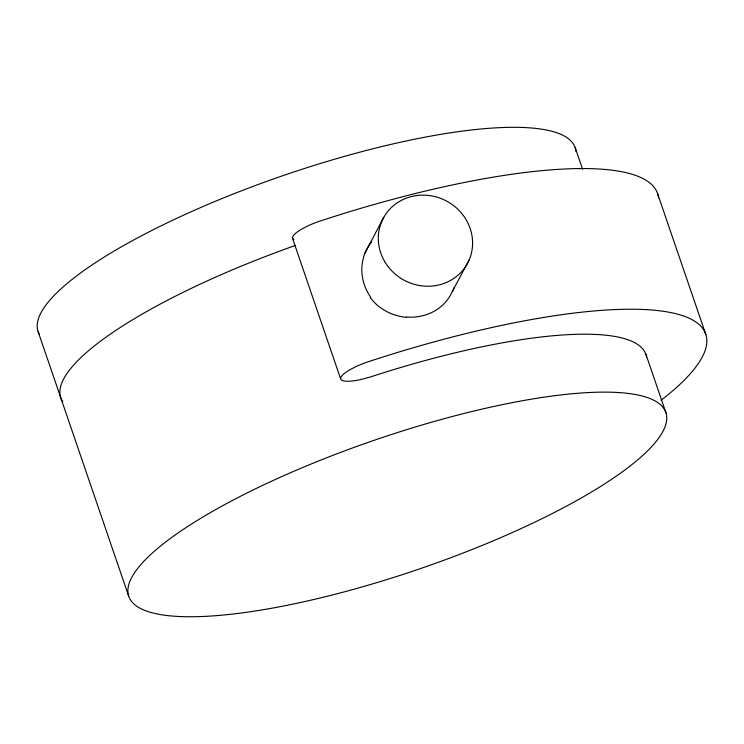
<?xml version="1.0" encoding="UTF-8"?>
<svg xmlns="http://www.w3.org/2000/svg" width="744" height="744" viewBox="0 0 744 744"><rect width="100%" height="100%" fill="white"/><g stroke="black" fill="none" stroke-linecap="round" stroke-linejoin="round"><path stroke-width="1.12" d="M364.774 253.425L383.755 217.388M452.324 291.509L469.204 259.777M406.503 317.307C392.451 316.191 378.863 309.095 370.373 297.767M293.824 239.698L292.42 238.043L340.585 378.724C341.598 381.477 345.383 381.086 347.764 381.281A33.192 7.97 -18.9 0 0 362.793 379.068L370.893 376.808A283.845 68.188 -18.9 0 1 646.648 356.934M657.668 193.858L705.833 334.54M575.159 147.572L582.589 169.279M645.848 354.079L665.992 412.92A283.845 68.188 -18.9 0 1 280.59 606.583A283.845 68.188 -18.9 0 1 245.353 493.821A283.845 68.188 -18.9 0 1 665.992 412.92M38.139 331.666L128.628 595.963M39.479 334.558A283.845 68.188 -18.9 0 1 285.928 174.645A283.845 68.188 -18.9 0 1 576.023 151.599M370.875 297.433A47.551 45.049 40.8 0 1 371.712 241.763M452.287 291.49A47.597 43.04 16 0 1 406.512 317.018M454.035 287.519A47.635 43.487 33.1 0 1 452.501 291.592M340.603 378.715A32.039 7.7 -18.9 0 1 351.056 369.108L356.032 366.597A30.569 7.347 -18.9 0 1 369.433 361.324L389.903 354.795A346.927 83.337 -18.9 0 1 661.016 400.319M292.439 238.034A32.039 7.7 -18.9 0 1 302.892 228.427L307.858 225.906A30.569 7.347 -18.9 0 1 321.269 220.633L341.728 214.114A346.927 83.337 -18.9 0 1 658.505 197.82M62.747 401.732A283.845 68.188 -18.9 0 1 295.591 245.362M384.639 261.451A47.756 44.9 28 0 0 466.293 265.422A47.756 44.9 28 0 0 425.41 195.198A47.756 44.9 28 0 0 384.639 261.451"/></g></svg>
